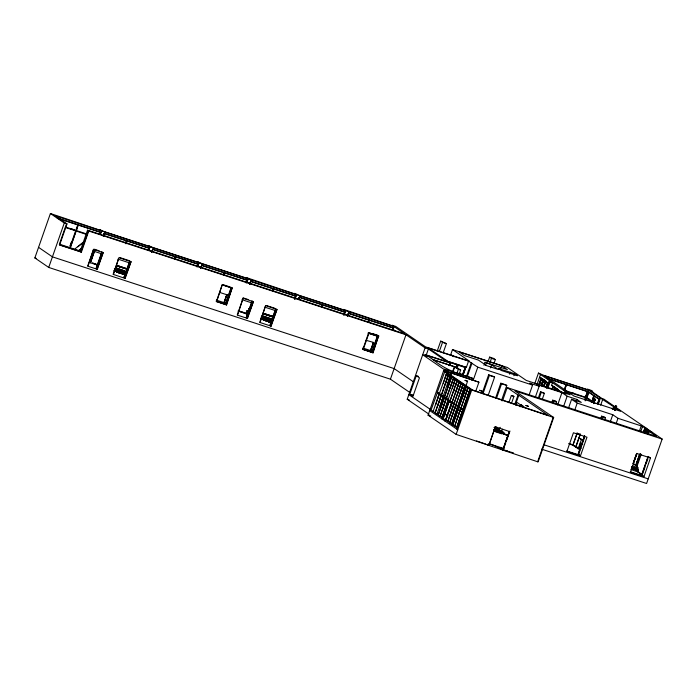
<?xml version="1.0" encoding="UTF-8"?>
<svg xmlns="http://www.w3.org/2000/svg" width="697" height="697" viewBox="0 0 697 697"><rect width="100%" height="100%" fill="white"/><g stroke="black" fill="none" stroke-linecap="round" stroke-linejoin="round"><path stroke-width="1.05" d="M372.825 352.055L370.464 350.513L373.522 342.427L365.995 340.275M75.128 248.733L84.241 241.476M505.717 443.118L502.912 449.905L507.294 450.793M488.641 444.111C489.32 442.159 507.608 452.684 503.007 449.582M409.54 392.28L390.425 379.185L48.72 267.439L34.85 257.934L50.411 213.509L101.021 230.541L99.671 229.618L104.158 231.57L149.437 246.381L148.086 245.449L152.687 247.444L198.436 262.403L197.085 261.471L201.529 263.414L247.531 278.452L246.18 277.528L295.946 294.291L294.596 293.359L299.213 295.354L345.015 310.331L343.656 309.407L393.457 326.179L392.106 325.246L395.757 326.44L425.545 346.862L469.569 361.255L452.492 349.554L450.767 354.494L454.13 356.794M48.72 267.439L64.281 223.014L50.411 213.509M59.663 243.453L66.259 224.626M87.526 230.167L404.722 333.898L394.093 326.614L55.124 215.765L66.999 223.903L59.611 245.004L81.383 252.122L88.772 231.021L87.526 230.167L80.138 251.268M70.109 245.701L71.164 242.704M70.266 245.806L71.669 241.807M69.726 247.923L75.624 230.864M65.553 227.039L75.851 230.428L77.707 224.913M70.127 248.036L76.086 231.012L86.393 234.41M100.708 232.432L100.063 234.262L100.769 232.476L78.177 225.061L76.321 230.585L78.073 224.992M70.197 248.08L76.086 231.012M59.594 244.22L79.301 250.693M88.38 230.751L80.991 251.852L59.297 244.76M87.683 266.045L93.537 249.326L103.191 252.602L97.336 269.321L87.996 266.263L93.537 249.326M90.209 262.412L94.766 249.395M94.827 249.439L90.105 262.342M94.409 251.382L90.34 262.743L97.632 265.165M90.453 262.821L95.114 249.378M100.473 234.384L101.666 230.986M103.504 235.359L104.219 233.338L149.498 248.141L148.792 250.171M103.252 236.44L104.803 232.005M103.714 235.516L104.201 233.539M97.336 269.321L96.055 268.441L101.91 251.722M96.517 268.249L96.055 268.441M96.717 267.535L101.98 252.506M96.857 267.265L102.023 252.514M97.022 269.103L103.191 252.602M118.612 258.622L113.097 274.357L125.181 278.425L131.036 261.706L124.868 278.208M127.054 269.225L117.793 266.359L116.626 265.217L127.107 269.059L117.732 266.176L116.626 265.217M113.419 274.574L118.952 257.637L131.036 261.706M117.793 266.359L116.765 265.452M125.826 242.73L126.479 240.866M125.887 242.765L126.384 240.796M117.427 271.996L117.645 271.36M115.798 267.726L124.85 270.985L123.761 274.087L122.254 273.355L123.169 270.854L116.042 268.519M123.334 272.928L122.559 272.675L123.247 273.163M122.864 271.996L123.639 272.248L114.369 268.929M123.883 271.342L114.561 268.58M123.142 273.886L124.005 271.421L123.169 270.854M125.948 268.267L116.573 265.383M125.181 278.425L123.9 277.545L129.755 260.826L119.945 257.62M129.869 261.619L123.9 277.545M148.374 250.066L149.027 248.202L148.531 250.171M148.47 250.136L149.123 248.271M148.897 250.214L150.082 246.816M151.685 252.244L152.748 249.204L198.497 264.172L197.791 266.193M151.78 252.305L153.331 247.879M174.599 258.674L175.243 256.81M174.651 258.718L175.147 256.74M175.121 258.866L175.714 256.966L198.183 264.329L197.53 266.193M197.042 267.021L197.695 265.156M197.469 266.158L198.122 264.294M197.887 266.245L199.081 262.839M200.623 268.284L202.174 263.849M200.762 268.293L201.677 265.452L224.277 272.867L223.624 274.731M223.563 274.688L224.112 272.754M224.025 274.845L224.678 272.98L247.113 280.272M224.085 274.879L224.582 272.91M216.366 301.47L222.221 284.751L232.145 288L226.612 304.938L216.366 301.47L226.29 304.72L232.145 288M216.68 301.688L222.221 284.751M226.133 304.075L223.99 302.611L226.856 294.552L228.416 295.816M224.051 302.655L226.795 294.692L228.189 295.737M224.277 302.725L226.804 294.779M231.186 287.338L225.331 304.058L226.612 304.938M225.68 304.188L230.899 289.124M246.215 283.043L246.921 281.022M246.625 282.25L247.217 280.342M246.877 282.25L247.592 280.22L201.686 265.243M246.982 282.294L248.176 278.896M237.241 314.957L243.096 298.238L253.377 301.714L247.522 318.433L237.564 315.175L243.096 298.238M249.927 283.243L250.632 281.213L296.007 296.059M249.744 284.289L251.216 279.889M249.805 284.332L250.624 281.422M249.038 311.306L246.982 310.627L245.893 313.728L247.348 314.504L246.52 313.929M246.729 314.295L247.81 311.202L246.982 310.627M249.029 308.71L250.057 309.607M252.096 300.834L246.241 317.553L247.522 318.433M246.546 317.649L251.809 302.62M246.694 317.362L251.861 302.611M247.2 318.215L253.377 301.714M259.763 322.319L265.618 305.6L276.997 309.433L271.142 326.152L260.077 322.537L265.618 305.6M263.17 313.319L272.553 316.211L263.17 313.319L264.39 314.303L272.405 316.917M272.292 290.623L272.945 288.758M272.353 290.666L272.841 288.689M264.39 314.303L263.361 313.397L272.78 316.699M269.129 320.89L269.774 318.79L270.602 319.365L269.739 321.822L270.366 322.031L271.447 318.93L262.394 315.671M261.358 319.026L269.338 321.631L269.756 320.437L269.269 320.106L262.29 317.823M270.619 318.363L269.53 321.456L270.366 322.031M260.608 318.111L269.931 320.873M261.88 317.17L270.244 320.193L269.469 319.94M270.488 319.287L262.02 316.778M271.142 326.152L269.861 325.272L275.716 308.553M275.794 309.32L270.323 325.09L273.424 316.238M274.452 313.284L275.829 309.346M270.828 325.935L276.997 309.433M294.648 298.978L295.38 296.007M294.709 299.013L295.694 296.216L273.311 288.846M295.049 299.135L296.591 294.726M298.569 299.144L299.274 297.122L345.067 312.099L344.004 315.131M299.858 295.798L298.708 299.266L299.266 297.331M321.204 306.636L321.796 304.737M321.613 306.75L322.258 304.885L344.597 312.151L343.943 314.016M321.665 306.793L322.162 304.816M343.778 315.061L344.693 312.221M344.457 314.19L345.651 310.775M347.341 316.194L348.395 313.188L393.605 328.008L394.093 326.614M347.437 316.264L348.979 311.864M347.559 316.299L348.387 313.389M368.26 322.005L368.913 320.141M368.321 322.049L368.818 320.071M368.783 322.197L369.384 320.298L392.881 327.886M362.858 349.38L368.713 332.661L378.61 335.902L373.069 352.83L362.858 349.38L372.756 352.621L378.61 335.902M363.181 349.598L369.035 332.878L378.924 336.111M370.516 350.547L373.496 342.758L370.743 350.626L372.198 351.584M372.137 352.081L377.365 337.026M392.385 329.864L393.038 327.999M392.542 329.969L393.134 328.06M392.881 329.742L393.605 328.008M390.425 379.185L405.985 334.76L88.772 231.021M429.064 414.236L407.222 399.259L425.092 347.855L405.985 334.76M416.301 375.666L419.446 377.826L412.92 396.454L409.775 394.293L416.301 375.666L418.366 376.345M426.25 355.095L428.402 348.944L425.092 347.855M437.15 351.271L440.704 341.103L446.394 343.612L443.196 352.769M439.319 351.506L442.525 342.349L440.704 341.103M541.543 449.138L646.589 483.491L662.15 439.066L514.874 390.904L553.671 417.503L538.119 461.928L456.134 434.397L428.071 415.159L443.623 370.734L448.119 372.207L422.783 354.834L427.74 356.455L424.917 354.52L447.16 361.795L428.402 348.944M442.055 417.459L431.068 410.01L437.437 392.568M450.358 400.941L437.341 392.097L444.686 371.867M433.133 411.422L439.171 393.849L435.756 404.687M439.406 393.509L446.751 373.287M449.164 365.603L450.157 362.553L457.31 364.932L456.256 367.929L457.31 364.932M437.699 398.789L439.406 393.918M445.235 377.277L446.298 374.237M449.208 365.629L450.123 362.527M443.196 383.437L446.394 374.298M449.757 365.15L450.471 363.12L428.411 347.995L468.558 361.124L477.793 367.171L532.578 385.092L529.04 395.19M435.05 412.737L441.41 395.295L437.664 406.002M439.615 400.095L441.314 395.234M446.786 379.604L448.337 374.455L441.454 394.833M445.104 384.744L448.659 374.594L441.549 394.903M436.958 414.044L443.327 396.61M443.231 396.131L450.245 375.77L447.378 385.04M441.523 401.411L442.891 397.517M448.702 380.919L450.48 375.84M439.92 406.342L442.987 397.578M450.576 376.537L451.647 373.479L451.029 373.061L478.926 382.183L475.711 391.348M452.702 371.362L454.366 366.622M452.623 372.973L454.749 366.883L433.421 359.905C443.614 368.286 455.472 373.278 468.096 376.728L467.652 376.424L472.784 378.41L472.069 380.449M444.25 397.325L438.352 414.915M444.39 396.933L451.499 376.624M441.079 407.135L444.39 397.334M448.18 386.852L451.639 376.633M440.26 416.231L446.071 398.571L442.647 409.418M440.034 416.153L446.167 398.64M446.307 398.24L453.416 377.94M444.599 403.511L446.437 398.248M450.088 388.168L453.294 379.029M457.188 368.234L458.138 365.167L465.291 367.537L462.834 374.542L458.713 373.165M456.901 373.392L458.33 369.332L454.749 366.883M441.506 418.644L448.188 399.947M448.197 399.538L455.211 379.168L453.66 384.317M441.637 418.74L447.997 400.583L452.17 403.197L450.384 408.303M452.336 388.447L455.307 379.238M448.406 401.158L442.482 418.078L446.089 420.552M448.694 400.81L442.612 418.165L441.915 417.939L445.392 420.326M449.208 400.993L443.257 418.331L449.182 401.411M459.236 374.15L460.656 370.09L456.692 367.38L432.898 359.547M450.009 400.784L457.119 380.484L444.451 371.797M455.577 385.633L457.354 380.553M453.555 391.801L454.627 388.752M455.69 385.711L457.467 380.632M445.113 421.119L451.473 402.971L447.997 400.583M445.252 421.215L451.804 402.5L448.729 412.38M457.476 428.028L445.766 420.082L451.9 402.57M452.039 402.169L459.149 381.869L460.621 382.348M457.511 386.957L458.931 382.897M447.021 417.242L445.766 420.082M455.829 392.097L459.027 382.958M463.052 373.453L464.106 370.447M465.195 367.476L462.703 374.455M463.322 374.167L465.788 367.119M463.104 375.265L465.918 367.214L448.424 361.49M446.768 361.098L466.328 367.493L468.558 361.124M447.683 421.397L453.817 403.877M453.956 403.485L461.066 383.184M450.297 414.663L453.947 403.894M457.737 393.404L461.196 383.193M449.591 422.704L455.96 405.271L453.913 411.108M455.864 404.791L463.209 384.57L460.011 393.7M454.156 410.063L455.864 405.201M461.336 389.579L462.878 384.422L456.099 404.87M452.214 415.97L453.233 413.051M466.215 377.173L471.207 362.937M467.347 376.415L471.982 363.189M451.508 424.02L457.641 406.499M457.781 406.107L465.021 385.816M454.461 416.309L457.528 407.553M461.562 396.027L464.786 385.737L458.007 406.177M465.77 386.373L467.565 381.242L465.065 380.344L467.565 381.242M458.8 407.301L452.893 424.891M458.94 406.9L466.049 386.6M457.232 412.171L458.931 407.309M464.76 390.668L465.823 387.619M455.28 418.078L458.696 407.231L452.797 424.822M462.721 396.82L465.918 387.689M454.575 426.12L460.708 408.608M460.848 408.207L467.957 387.907M459.14 413.487L460.848 408.616M466.319 392.995L468.096 387.915M457.197 419.385L460.612 408.538L454.81 426.198M464.638 398.135L467.861 387.837L461.083 408.285M462.625 409.914L456.718 427.514M462.764 409.522L469.874 389.222M459.105 420.7L462.416 410.899M466.903 398.431L470.005 389.231M473.219 380.222L477.793 367.171M457.241 427.949L463.374 410.437L437.202 392.498M463.514 410.036L470.623 389.736L457.241 380.562L450.131 400.862L463.749 410.115M456.918 429.213L470.858 389.405L472.331 389.884M456.134 434.397L471.695 389.971L553.671 417.503M483.997 365.35L485.077 362.266L507.364 369.61L501.762 365.768L458.748 351.706L464.35 355.548L478.412 360.088L486.428 365.585L498.364 369.488L491.568 364.827L485.077 362.266M485.574 365.158L486.297 363.102M488.222 361.177L489.642 357.108L493.52 358.371L495.332 359.617L493.912 363.686M490.035 362.423L491.463 358.354L489.642 357.108M490.488 367.903L491.568 364.827M482.211 393.186L488.623 374.855L493.816 376.554L494.591 377.086L488.17 395.417M482.977 393.718L489.399 375.387L488.623 374.855M500.725 368.73L501.762 365.768M495.462 398.484L500.812 383.211L506.005 384.91L506.78 385.441L501.431 400.714M496.595 397.996L501.587 383.742L500.812 383.211M509.646 374.211L510.335 372.25L498.399 368.513L501.239 370.455L517.401 375.744L514.56 373.792L510.335 372.25M502.554 400.819L507.189 387.584L656.6 436.444L649.238 431.399L648.532 433.421M488.309 445.156L487.29 444.294M495.384 426.817L488.876 445.392L495.288 426.738L509.298 431.487L502.79 450.07L509.298 431.487M513.872 375.753L514.56 373.792M495.968 428.394L495.55 429.596L498.538 430.389L498.956 429.195L494.304 427.67L498.956 429.195M497.876 430.354L498.294 429.16M499.13 430.406L500.202 427.331M508.836 402.692L511.354 395.504L512.652 395.852L513.916 396.401L511.398 403.589M501.326 432.332L502.406 429.256M504.07 433.116L503.957 434.527L504.07 433.116L494.234 429.901M514.813 404.173L518.019 395.007L507.189 387.584M515.562 404.504L518.795 395.26L518.019 395.007M515.858 405.427L516.93 402.369L524.31 407.431M502.999 449.94L509.01 432.785M506.78 440.103L509.951 431.034M520.145 406.752L520.842 404.765M520.467 406.517L521.495 404.818M520.703 406.595L521.339 404.774M534.852 383.35L538.45 373.078L543.765 375.326L588.843 390.076L587.466 389.126L590.951 390.268L592.711 391.47L590.777 390.843L602.051 398.571L603.985 399.198L645.831 427.88L645.021 427.618M537.16 384.125L540.532 374.507M538.668 385.005L541.186 377.818M538.746 385.127L541.534 378.41M538.903 385.18L541.299 378.34M539.138 385.249L541.369 379.029M539.286 385.302L541.342 379.438M535.287 397.316L539.173 386.225L536.315 384.265L561.939 392.646L567.158 396.218L576.846 399.39L581.289 402.43L571.601 399.268L568.395 408.425M541.099 385.528L543.155 379.665L543.887 379.97L542.858 382.906M541.255 385.58L543.303 379.717L541.29 385.659M541.447 385.711L543.503 379.848M542.327 383.751L543.355 380.815M541.682 385.781L543.73 379.926M538.345 397.926L540.489 391.819L543.59 392.829L544.366 393.361L542.222 399.468M539.121 398.457L541.264 392.35L540.489 391.819M543.643 386.06L545.35 381.172L543.991 386.243M543.799 386.112L545.507 381.224M543.834 386.19L545.551 381.303M544.531 385.258L545.551 382.331M545.847 387.567L547.554 382.679L546.535 386.774M546.004 387.619L547.711 382.731M546.579 386.713L547.598 383.786M546.77 386.852L548.138 382.941M546.927 386.896L548.295 382.993M546.648 388.386L549.149 381.268L551.554 382.052M547.92 387.994L550.055 381.886L549.149 381.268M560.867 391.897L551.493 385.467L552.468 382.679L550.055 381.886M552.033 389.074L553.113 385.999L551.493 385.467M552.041 389.388L553.069 386.46L560.928 391.792M552.198 389.44L553.453 386.591M552.433 389.518L553.113 387.567M554.315 389.736L555.152 387.837L554.507 389.867M554.664 389.919L555.352 387.968M551.963 402.213L552.677 400.174L555.779 401.184L556.546 401.716L555.84 403.755M552.738 402.735L553.453 400.705L552.677 400.174M537.648 461.78L553.209 417.355M557.644 404.931L561.939 392.646M564.091 390.224L565.99 384.587M564.553 390.372L566.356 384.674M564.605 393.308L565.258 391.453M565.938 394.223L566.591 392.359M563.594 406.403L567.158 396.218M576.131 401.42L576.846 399.39M574.703 410.228L577.203 403.101L571.601 399.268M585.794 396.227L587.092 392.498M584.757 399.738L585.402 397.699M587.58 391.67L566.452 384.744L564.5 390.337L585.619 397.264L587.423 391.566M585.053 399.634L587.902 391.505L599.394 399.25M585.149 399.695L588.486 390.181L544.409 375.77L573.979 396.044L620.504 411.256L588.486 390.181M585.184 400.836L588.381 391.705L546.997 378.166M585.768 400.122L586.229 398.048L591.849 401.82M588.651 393.117L587.013 397.778L586.395 397.578L593.678 402.483M580.2 449.426L578.196 448.772L572.838 445.156L577.029 433.194M577.16 433.325L572.995 445.209L577.656 447.474M575.678 447.099L580.192 434.231M575.835 447.152L580.383 434.179M593.975 395.748L592.023 401.341L586.63 397.647L588.355 391.984L599.254 399.451M592.136 401.428L594.097 395.835M593.173 399.686L594.158 396.889M593.652 403.589L595.064 399.381L594.541 399.024L591.143 401.664M593.853 403.633L595.02 399.686M578.196 448.772L581.403 439.615L579.041 437.995L582.858 439.92M594.95 399.695L595.526 399.529L594.541 399.024M581.01 448.502L578.998 447.84L580.479 443.623L582.483 444.277M582.622 444.372L580.148 443.196L582.152 443.858M584.6 437.298L578.667 454.435L578.144 454.244L584.67 435.616L578.205 454.287L580.462 455.838L586.987 437.202L573.431 432.767L566.905 451.403L580.462 455.838M597.251 404.147L599.498 397.734M597.991 403.267L599.045 400.252M598.183 403.258L599.159 400.461M598.209 404.417L600.344 398.318M600.657 405.218L602.8 399.12M600.866 418.2L601.581 416.161L604.674 417.181L605.449 417.712L604.735 419.742M601.642 418.731L602.347 416.693L601.581 416.161M610.258 421.92L612.776 414.741L577.203 403.101M612.341 408.599L615.739 405.95L616.261 406.307L614.867 410.489L616.253 406.647M615.007 410.568L616.375 406.673L615.634 406.273L612.236 408.921M615.373 409.836L615.756 409.252L615.233 408.895M615.878 408.398L616.253 407.815L615.582 407.405L613.011 409.409M616.375 406.673L615.739 405.95M616.235 423.279L617.978 418.305L612.776 414.741M639.454 430.955L641.223 425.902L617.978 418.305M640.656 431.774L642.425 426.721L641.223 425.902M643.253 432.663L644.899 427.54L642.425 426.721M643.558 432.279L645.344 428.394M643.784 432.358L645.195 428.341L648.585 430.607M633.068 463.461L636.283 454.287M644.133 431.87L645.561 427.792L652.148 432.306M633.207 463.557L636.352 454.575M644.446 431.452L645.152 429.448M636.91 453.355L633.338 463.549L637.45 466.371M644.986 433.264L646.389 429.247L644.96 428.263M645.143 433.368L646.546 429.352L645.222 433.334M645.378 433.447L646.781 429.43L648.271 430.45L647.138 433.49M645.527 433.49L646.938 429.483M646.032 432.541L647.086 429.535L646.389 429.247M639.524 454.479L635.69 465.448L636.23 465.622L640.073 454.653M646.982 433.386L648.036 430.38M635.821 465.544L639.776 454.244M640.151 453.669L635.96 465.631L636.5 465.814L640.691 453.843M647.374 433.569L648.428 430.502M647.53 433.621L648.585 430.554M647.679 433.673L648.384 431.661M636.866 466.746L641.109 454.627M637.311 468.854L637.694 467.739L636.762 466.711L637.964 467.504C636.23 469.029 638.879 468.968 637.555 470.405L638.269 470.867L631.299 468.358M637.555 470.405C639.193 467.713 636.84 470.196 638.461 470.606L637.99 471.695L642.225 474.57M641.998 474.84L637.799 471.965L638.461 470.606M647.818 457.363L641.641 475.006L643.958 476.6L650.484 457.973L648.977 456.936M648.227 456.422L641.702 475.049L642.277 474.884M642.625 473.873L645.108 466.807M645.98 464.097L647.931 458.731M77.82 246.825L83.623 242.207M78.9 250.432L81.235 248.576M78.534 250.815L81.314 248.602M591.03 401.986L594.428 399.337L595.412 399.851M591.605 401.82L595.003 399.172M591.492 402.134L594.898 399.494M591.518 402.352C591.683 400.601 595.848 400.731 594.071 400.374M591.648 402.422L594.219 400.418M592.145 402.335L594.001 401.063L592.284 402.396M612.811 408.756L616.209 406.107M612.698 409.069L616.096 406.421L616.618 406.778M613.186 409.444L615.582 407.405M613.639 409.383L615.512 408.093L613.813 409.418M118.011 272.266L117.227 272.083L117.95 272.51M120.354 273.215L121.679 273.477M121.87 273.799L122.141 273.66M265.557 320.777L265.087 320.637M268.964 321.857L268.014 321.326M513.916 396.401L511.354 395.504M123.587 268.084L123.308 267.997M117.235 272.152L118.769 272.693M118.542 272.553L118.098 272.405M121.086 273.346C119.692 272.919 122.62 274.078 121.165 273.407M121.104 273.451L121.47 273.52M264.302 320.35L264.782 320.376M268.267 321.517L267.709 321.387M118.96 272.832L118.351 272.449M268.885 321.761L268.214 321.657M503.975 448.528L488.876 443.815M499.862 447.788L503.94 448.885M502.912 449.905L513.454 452.876M264.363 320.132L264.093 320.263M267.831 321.369L266.951 321.047L268.493 321.657M118.49 272.693L119.3 272.806L118.769 272.632M265.374 320.637L264.947 320.437L265.749 320.733M442.525 342.349L446.394 343.612M491.463 358.354L495.332 359.617M57.651 218.109L101.082 232.31M57.285 218.257L77.611 224.843M104.306 233.608L126.54 240.901M149.184 248.306L126.845 240.944M152.835 249.482L175.304 256.853M250.72 281.492L273.006 288.802M299.362 297.401L321.692 304.667M348.483 313.458L368.974 320.184M547.929 378.68L565.886 384.517M452.492 349.554L507.433 367.519L526.287 380.44L570.111 394.772L552.468 382.679M594.367 395.879L593.748 395.678L591.901 401.35L594.985 403.458M64.281 223.014L66.999 223.903M595.064 399.381L595.526 399.529M616.261 406.307L616.732 406.464M615.634 406.273L616.096 406.421M70.414 228.538L74.509 229.879M76.261 230.541L86.559 233.931M571.261 392.455L574.424 393.544M65.379 227.518L75.372 230.69M565.337 391.139L585.14 397.525M594.367 401.367L593.844 401.01M557.321 389.37L557.861 389.553M539.173 386.225L529.72 383.132L532.578 385.092M223.24 284.742L230.193 287.016M372.695 333.619L377.643 335.231L371.789 351.95L373.069 352.83M222.535 284.968L232.467 288.218M368.06 333.035L377.356 336.076M368.269 333.218L377.269 336.163M489.399 375.387L494.591 377.086M541.264 392.35L544.366 393.361M450.471 363.12L426.817 355.383L433.133 359.626M94.435 249.273L99.105 250.798M243.131 297.898L248.106 299.527M266.663 305.6L274.705 308.231M649.238 431.399L652.418 432.393L662.15 439.066M458.33 369.332L460.656 370.09M501.587 383.742L506.78 385.441M553.453 400.705L556.546 401.716M602.347 416.693L605.449 417.712M94.444 251.434L101.649 253.778M117.985 259.127L129.302 262.83M219.52 292.383L228.572 295.293M241.981 299.684L252.27 303.038M265.574 307.386L275.899 310.775M80.129 249.552L80.817 249.779M472.784 378.41L444.32 369.096L448.084 371.684L478.926 382.183M451.647 373.479L445.444 371.457L472.444 389.963L548.164 415.395L518.795 395.26M444.494 371.327L445.967 371.815M116.704 265.618L127.107 269.059M272.719 316.856L264.329 314.112L263.231 313.162M451.734 376.702L444.625 397.002M216.34 300.102L224.286 302.698M362.815 348.003L370.752 350.6M453.642 378.009L446.533 398.318M115.597 267.962L124.85 270.985M262.203 315.907L271.447 318.93M216.218 301.095L226.089 304.319M362.684 348.988L372.555 352.22M262.647 316.464L264.686 317.126M115.746 268.676L124.005 271.421M261.323 316.29L270.602 319.365M457.119 380.484L458.591 380.963M114.421 268.972L123.665 271.969M248.707 312.883L247.871 312.587M261.941 317.213L270.323 319.958M459.288 381.878L452.275 402.247M248.62 313.119L247.792 312.831M266.768 319.461L269.756 320.437M461.292 383.254L454.183 403.554M97.571 264.694L92.422 263.013L97.083 264.747M114.857 270.419L125.355 273.782M239.873 311.237L245.03 312.918M119.492 272.074L125.608 274.078M239.419 311.298L246.59 313.641M267.082 320.341L270.148 321.343M119.161 272.205L125.312 274.217M237.991 311.062L248.271 314.425M261.628 318.799L271.908 322.153M114.273 270.75L122.254 273.355M261.872 319.017L269.739 321.822M113.759 270.75L122.733 273.686L123.151 272.492L122.672 272.161M466.276 386.669L459.166 406.978M470.1 389.292L462.991 409.592M576.977 433.125L579.887 434.074M650.484 457.973L636.919 453.529L630.402 472.165L643.958 476.6M34.85 257.934L36.479 258.465M581.403 439.615L583.406 440.269M441.785 395.382L441.088 395.155L435.276 412.816M444.486 397.403L438.256 414.854M580.671 443.553L582.675 444.216M451.473 402.971L452.17 403.197M454.043 403.955L447.91 421.476M456.326 405.349L455.629 405.123L449.826 422.783M457.868 406.578L451.734 424.09M568.822 443.484L572.969 444.852M569.109 443.945L572.856 445.165M580.618 448.232L578.615 447.579L578.998 447.84M462.852 409.993L456.622 427.444M463.374 410.437L464.071 410.664M637.694 467.739L632.867 465.997M410.559 394.511L413.243 395.391M637.494 468.593L638.208 469.055M409.775 394.293L412.877 395.312M637.799 471.965L630.959 469.49M566.739 450.942L579.338 455.063M630.236 471.703L642.826 475.824M407.222 399.259L409.209 399.912M544.165 444.852L648.21 478.874M493.554 429.788L504.375 433.325M444.712 414.114L447.901 415.168M444.695 414.471L447.796 415.49M493.729 430.563L508.008 435.233M494.077 430.798L508.357 435.468M495.105 431.626L501.997 433.882M442.386 418.008L443.257 418.331M428.071 415.159L430.763 416.039M476.574 440.966L485.704 444.033M488.048 444.904L486.715 444.372M264.59 320.289L264.886 320.306M268.24 321.578L266.968 321.117L267.43 321.378M264.825 320.542L264.329 320.272M118.525 272.536L117.732 272.327M631.552 466.781L637.38 468.881M631.857 467.095L638.025 469.316M631.508 468.227L637.633 470.431M120.825 273.433L120.381 273.137M496.874 429.666L498.538 430.389M644.899 427.54L651.721 432.21M615.355 408.041L616.035 408.451M648.193 430.485L649.682 431.504M649.839 431.609L651.277 432.593M614.85 409.479L615.529 409.888M594.428 399.337L595.212 399.764M587.789 398.301L589.331 399.364M538.45 373.078L551.554 382.061M542.885 378.985L546.274 381.311M553.967 386.582L557.373 388.917M541.142 378.288L549.088 383.733M539.556 377.286L548.879 383.681M633.416 463.897L637.467 466.668M521.103 404.696L523.787 406.534M577.769 447.788L579.651 449.077M393.117 329.402L395.774 331.223M443.623 370.734L472.096 390.215M373.217 342.645L374.664 343.63M413.243 381.695L394.136 368.591L52.423 256.853L38.562 247.339M408.834 394.641L430.685 409.618M429.683 410.542L457.755 429.779M268.85 321.3L269.338 321.631M250.11 309.451L248.89 308.475L249.996 309.424M264.25 319.296L263.971 319.897M246.921 314.129L247.409 314.46M122.933 273.52L123.761 274.087M79.223 250.641L81.383 252.122M499.514 430.659A7.022 0.523 19.3 0 1 501.779 432.21M500.707 431.948A7.022 0.523 19.3 0 1 494.269 429.849M499.566 430.493A7.022 0.523 19.3 0 1 501.84 432.053M500.76 431.791A7.022 0.523 19.3 0 1 494.33 429.683A7.188 0.54 19.3 0 0 502.38 432.184A7.188 0.54 19.3 0 0 499.653 430.511M498.085 429.727A7.188 0.54 19.3 0 1 502.737 432.053A7.188 0.54 19.3 0 1 494.339 429.526M504.515 434.135A7.188 0.54 19.3 0 1 507.529 435.337M504.462 434.301A7.188 0.54 19.3 0 1 506.083 434.928M495.715 427.008A7.188 0.54 19.3 0 1 494.495 427.27M495.663 427.165A7.188 0.54 19.3 0 1 494.434 427.427M495.401 427.644A7.022 0.523 19.3 0 1 494.33 427.383M496.151 427.479A7.022 0.523 19.3 0 1 496.09 427.749M495.349 427.801A7.022 0.523 19.3 0 1 494.269 427.54M496.098 427.644A7.022 0.523 19.3 0 1 496.037 427.906M126.95 241.014L125.965 243.811L127.002 241.057M117.828 271.394L117.662 272.065L117.88 271.429M273.407 288.915L272.754 290.78L273.468 288.95M264.424 319.331L264.259 320.01L264.424 319.331M479.588 390.294L482.089 391.2L479.588 390.294M525.93 405.454L528.439 406.36L525.93 405.454M119.919 266.838L120.494 267.064L119.919 266.838M266.515 314.783L267.099 315L266.515 314.783M269.643 315.802L270.227 316.029L269.695 315.819M593.722 401.855L594.245 402.213L593.722 401.855M122.498 273.773L116.303 271.752L123.273 274.304L122.498 273.773M269.103 321.718L262.9 319.688L269.878 322.249L269.103 321.718"/></g></svg>
